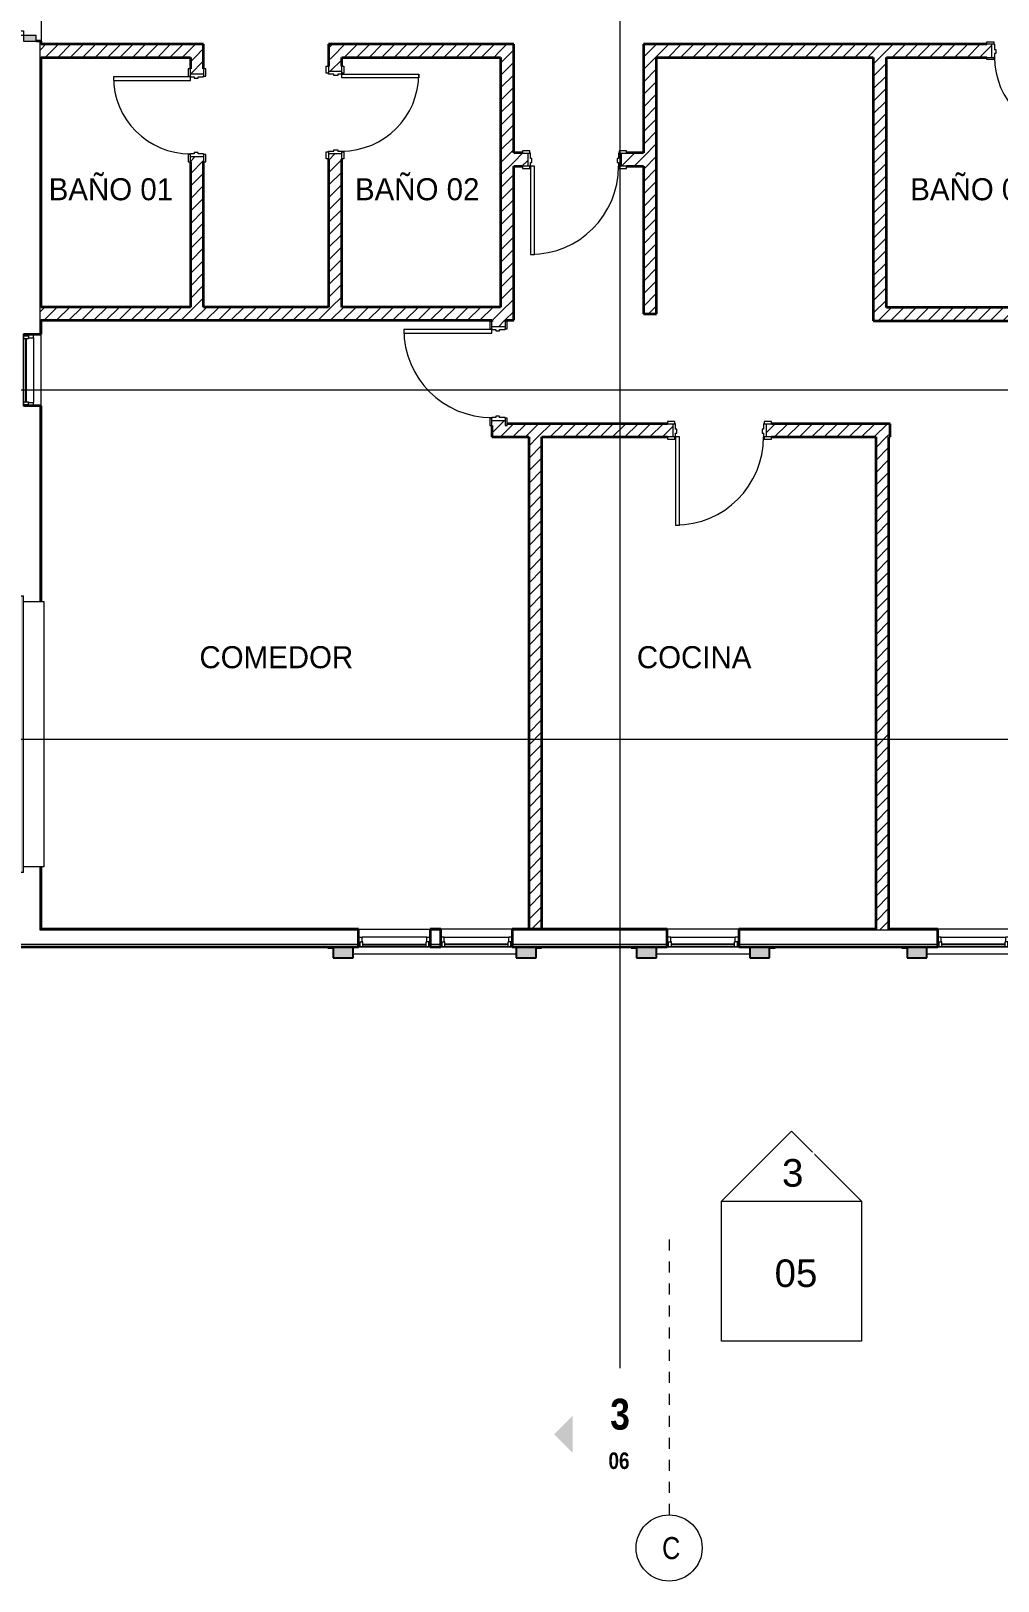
# Model space of a CAD drawing. Header units: metres. Extents: x -3 to 175, y -5 to 18.
# Drawn here: x 110.81 to 119.59, y -4.88 to 9.19 of the extents above; entities that cross this region are included whole.
import ezdxf

# ---------------------------------------------------------------- set-up
doc = ezdxf.new("R2010")
doc.units = ezdxf.units.M
doc.linetypes.add('Grid Line', pattern=[0.022225, 0.0127, -0.003175, 0.003175, -0.003175])
for name, color, linetype, lineweight in [('A-DOOR', 7, 'Continuous', 9), ('A-DOOR-FRAM', 7, 'Continuous', 18), ('A-GENM', 7, 'Continuous', 9), ('A-GLAZ', 7, 'Continuous', 9), ('A-WALL', 7, 'Continuous', 9), ('A-WALL-PATT', 7, 'Continuous', 35), ('G-ANNO-SYMB', 7, 'Continuous', 9), ('G-ANNO-TEXT', 7, 'Continuous', 9), ('I-WALL', 7, 'Continuous', 9), ('S-GRID', 7, 'Continuous', 9), ('S-GRID-IDEN', 7, 'Continuous', 9)]:
    doc.layers.add(name, color=color, linetype=linetype, lineweight=lineweight)
doc.styles.add('Arial', font='arial.ttf', dxfattribs={"height": 0.25})
doc.styles.add('Century Gothic_1', font='GOTHIC.TTF', dxfattribs={"height": 0.2})
doc.styles.add('Saira Condensed', font='SairaCondensed-Regular.ttf', dxfattribs={"height": 0.2})
doc.styles.add('Saira Condensed_B', font='', dxfattribs={"height": 0.15})
doc.styles.add('Saira Condensed_B_1', font='', dxfattribs={"height": 0.28})
doc.styles.get('Saira Condensed_B').set_extended_font_data('Saira Condensed', bold=True)
doc.styles.get('Saira Condensed_B_1').set_extended_font_data('Saira Condensed', bold=True)
pattern_1 = [(45, (110.58692, 0), (-0.05656854, 0.05656854), [])]

# ---------------------------------------------------------------- blocks, each defined once
blk = doc.blocks.new('M_Ventana Ponton - 650 x 1500 mm-2529117-N-Hab-01')
at = {"layer": 'A-GLAZ'}
for p, q in [((0.325, 0.08), (-0.325, 0.08)), ((-0.29325, 0.0089), (0.29325, 0.0089)), ((-0.325, -0.08), (0.325, -0.08)), ((0.2869, -0.08), (-0.2869, -0.08))]:
    blk.add_line(p, q, dxfattribs=at)
at = {"layer": 'A-GLAZ', "lineweight": 18}
for p, q in [((-0.29325, 0.0089), (-0.325, 0.0089)), ((-0.29325, -0.03555), (-0.29325, 0.0089)), ((0.325, 0.0089), (0.29325, 0.0089)), ((0.29325, -0.03555), (0.29325, 0.0089)), ((-0.2869, -0.08), (-0.325, -0.08)), ((-0.3123, -0.08), (-0.3123, -0.03555)), ((-0.3123, -0.03555), (-0.29325, -0.03555)), ((-0.2869, -0.03555), (-0.29325, -0.03555)), ((-0.2869, -0.08), (-0.2869, -0.03555)), ((0.2869, -0.03555), (0.29325, -0.03555)), ((0.2869, -0.08), (0.2869, -0.03555)), ((0.325, -0.08), (0.2869, -0.08)), ((0.3123, -0.03555), (0.29325, -0.03555)), ((0.3123, -0.08), (0.3123, -0.03555))]:
    blk.add_line(p, q, dxfattribs=at)
at = {"layer": 'A-GLAZ', "lineweight": 25}
blk.add_line((0.2869, -0.057775), (-0.2869, -0.057775), dxfattribs=at)
blk = doc.blocks.new('M_Ventana Ponton - 650 x 1500 mm-2528099-N-Hab-01')
at = {"layer": 'A-GLAZ'}
for p, q in [((-0.325, 0.08), (0.325, 0.08)), ((0.2869, 0.08), (-0.2869, 0.08)), ((0.325, -0.08), (-0.325, -0.08)), ((-0.29325, -0.0089), (0.29325, -0.0089))]:
    blk.add_line(p, q, dxfattribs=at)
at = {"layer": 'A-GLAZ', "lineweight": 18}
for p, q in [((-0.2869, 0.08), (-0.325, 0.08)), ((-0.3123, 0.08), (-0.3123, 0.03555)), ((-0.3123, 0.03555), (-0.29325, 0.03555)), ((-0.2869, 0.03555), (-0.29325, 0.03555)), ((-0.29325, 0.03555), (-0.29325, -0.0089)), ((-0.2869, 0.08), (-0.2869, 0.03555)), ((0.2869, 0.08), (0.2869, 0.03555)), ((0.325, 0.08), (0.2869, 0.08)), ((0.2869, 0.03555), (0.29325, 0.03555)), ((0.29325, 0.03555), (0.29325, -0.0089)), ((0.3123, 0.03555), (0.29325, 0.03555)), ((0.3123, 0.08), (0.3123, 0.03555)), ((-0.29325, -0.0089), (-0.325, -0.0089)), ((0.325, -0.0089), (0.29325, -0.0089))]:
    blk.add_line(p, q, dxfattribs=at)
at = {"layer": 'A-GLAZ', "lineweight": 25}
blk.add_line((0.2869, 0.057775), (-0.2869, 0.057775), dxfattribs=at)
blk = doc.blocks.new('M_Marco Ventanas Fachada Ext - M_Marco Ventanas Fachada Ext-V193-N-Hab-01')
at = {"layer": 'A-GENM', "true_color": 0xc0c0c0}
h = blk.add_hatch(color=9, dxfattribs=at)
h.paths.add_polyline_path([(6.928, 0.866), (6.978, 0.866), (6.978, 0.874), (6.928, 0.874)])
h.paths.add_polyline_path([(5.72, 0.866), (5.72, 0.874), (5.67, 0.874), (5.67, 0.866), (5.689, 0.866)])
h = blk.add_hatch(color=9, dxfattribs=at)
h.paths.add_polyline_path([(5.9, 0.774), (5.9, 0.874), (5.72, 0.874), (5.72, 0.774)])
h.paths.add_polyline_path([(6.748, 0.774), (6.928, 0.774), (6.928, 0.874), (6.748, 0.874)])
at = {"layer": 'A-GENM', "lineweight": 25}
for p, q in [((5.72, 0.874), (5.67, 0.874)), ((5.67, 0.874), (5.67, 0.866)), ((5.67, 0.866), (5.72, 0.866)), ((5.72, 0.874), (5.72, 0.774)), ((5.9, 0.874), (5.72, 0.874)), ((5.72, 0.866), (5.72, 0.874)), ((5.9, 0.774), (5.9, 0.874)), ((6.928, 0.874), (6.748, 0.874)), ((6.748, 0.874), (6.748, 0.774)), ((6.928, 0.774), (6.928, 0.874)), ((6.978, 0.874), (6.928, 0.874)), ((6.928, 0.874), (6.928, 0.866)), ((6.928, 0.866), (6.978, 0.866)), ((6.978, 0.866), (6.978, 0.874)), ((5.72, 0.774), (5.9, 0.774)), ((6.748, 0.774), (6.928, 0.774))]:
    blk.add_line(p, q, dxfattribs=at)
at = {"layer": 'A-GENM'}
blk.add_line((6.748, 0.806), (5.9, 0.806), dxfattribs=at)
blk = doc.blocks.new('M_Marco Ventanas Fachada Ext-3 - M_Marco Ventanas Fachada Ext-3-2583623-N-Hab-01')
at = {"layer": 'A-GENM', "true_color": 0xc0c0c0}
h = blk.add_hatch(color=9, dxfattribs=at)
h.paths.add_polyline_path([(4.857, 0.866), (4.857, 0.874), (4.807, 0.874), (4.807, 0.866)])
h.paths.add_polyline_path([(2.916, 0.866), (2.966, 0.866), (2.966, 0.874), (2.916, 0.874)])
h = blk.add_hatch(color=9, dxfattribs=at)
h.paths.add_polyline_path([(3.146, 0.774), (3.146, 0.874), (2.966, 0.874), (2.966, 0.774), (2.994, 0.774)])
h.paths.add_polyline_path([(4.807, 0.774), (4.807, 0.874), (4.627, 0.874), (4.627, 0.774), (4.79, 0.774)])
at = {"layer": 'A-GENM', "lineweight": 25}
for p, q in [((2.966, 0.874), (2.916, 0.874)), ((2.916, 0.874), (2.916, 0.866)), ((2.916, 0.866), (2.966, 0.866)), ((2.966, 0.874), (2.966, 0.774)), ((3.146, 0.874), (2.966, 0.874)), ((2.966, 0.866), (2.966, 0.874)), ((3.146, 0.774), (3.146, 0.874)), ((4.807, 0.874), (4.627, 0.874)), ((4.627, 0.874), (4.627, 0.774)), ((4.807, 0.774), (4.807, 0.874)), ((4.857, 0.874), (4.807, 0.874)), ((4.807, 0.874), (4.807, 0.866)), ((4.807, 0.866), (4.857, 0.866)), ((4.857, 0.866), (4.857, 0.874)), ((2.966, 0.774), (3.146, 0.774)), ((4.627, 0.774), (4.807, 0.774))]:
    blk.add_line(p, q, dxfattribs=at)
at = {"layer": 'A-GENM'}
blk.add_line((4.627, 0.806), (3.146, 0.806), dxfattribs=at)
blk = doc.blocks.new('M_Ventana Fachada ponton - M_Ventana Fachada ponton-2570500-N-Hab-01')
at = {"layer": 'A-GLAZ', "true_color": 0x474958}
blk.add_hatch(color=251, dxfattribs=at).paths.add_polyline_path([(0.153, 1.549), (0.153, 4.059), (0.103, 4.059), (0.103, 1.549)])
at = {"layer": 'A-GLAZ'}
for p, q in [((0.103, 4.059), (0.153, 4.059)), ((0.103, 4.059), (0.103, 1.549)), ((0.153, 1.549), (0.153, 4.059)), ((0.153, 4.009), (0.338, 4.009)), ((0.338, 4.009), (0.338, 1.599)), ((0.153, 1.549), (0.103, 1.549)), ((0.338, 1.599), (0.153, 1.599))]:
    blk.add_line(p, q, dxfattribs=at)
blk = doc.blocks.new('FCA_N_Puerta de alumnio_Banos - FCA_N_Puerta de aluminio_700 X 1900 mm-2586110-N-Hab-01')
at = {"layer": 'A-DOOR', "true_color": 0xc0c0c0}
h = blk.add_hatch(color=9, dxfattribs=at)
h.paths.add_polyline_path([(-0.4008, -0.0343), (-0.35, -0.0343), (-0.35, 0.08), (-0.4008, 0.08)])
h.paths.add_polyline_path([(0.35, 0.08), (0.35, -0.0343), (0.4008, -0.0343), (0.4008, 0.08)])
at = {"layer": 'A-DOOR', "lineweight": 18}
for p, q in [((-0.35, 0.78), (-0.30555, 0.78)), ((-0.35, 0.08), (-0.35, 0.78)), ((-0.30555, 0.78), (-0.30555, 0.08)), ((-0.30555, 0.08), (-0.35, 0.08))]:
    blk.add_line(p, q, dxfattribs=at)
at = {"layer": 'A-DOOR'}
blk.add_arc((-0.35, 0.08), 0.7, 360, 90, dxfattribs=at)
at = {"layer": 'A-DOOR-FRAM'}
for p, q in [((-0.35, 0.08), (-0.4008, 0.08)), ((-0.4008, 0.08), (-0.4008, -0.0343)), ((-0.35, -0.0343), (-0.35, 0.08)), ((0.4008, 0.08), (0.35, 0.08)), ((0.35, 0.08), (0.35, -0.0343)), ((0.4008, -0.0343), (0.4008, 0.08)), ((-0.4008, -0.0343), (-0.35, -0.0343)), ((0.35, -0.0343), (0.4008, -0.0343))]:
    blk.add_line(p, q, dxfattribs=at)
blk = doc.blocks.new('M_Marco Ventanas Fachada Ext - M_Marco Ventanas Fachada Ext-V221-N-Hab-01')
at = {"layer": 'A-GENM', "true_color": 0xc0c0c0}
h = blk.add_hatch(color=9, dxfattribs=at)
h.paths.add_polyline_path([(8.178, 0.866), (8.178, 0.874), (8.128, 0.874), (8.128, 0.866)])
h.paths.add_polyline_path([(9.436, 0.866), (9.436, 0.874), (9.386, 0.874), (9.386, 0.866)])
h = blk.add_hatch(color=9, dxfattribs=at)
h.paths.add_polyline_path([(8.358, 0.774), (8.358, 0.874), (8.178, 0.874), (8.178, 0.774)])
h.paths.add_polyline_path([(9.206, 0.774), (9.386, 0.774), (9.386, 0.874), (9.206, 0.874)])
at = {"layer": 'A-GENM', "lineweight": 25}
for p, q in [((8.178, 0.874), (8.128, 0.874)), ((8.128, 0.874), (8.128, 0.866)), ((8.128, 0.866), (8.178, 0.866)), ((8.178, 0.874), (8.178, 0.774)), ((8.358, 0.874), (8.178, 0.874)), ((8.178, 0.866), (8.178, 0.874)), ((8.358, 0.774), (8.358, 0.874)), ((9.386, 0.874), (9.206, 0.874)), ((9.206, 0.874), (9.206, 0.774)), ((9.386, 0.774), (9.386, 0.874)), ((9.436, 0.874), (9.386, 0.874)), ((9.386, 0.874), (9.386, 0.866)), ((9.386, 0.866), (9.436, 0.866)), ((9.436, 0.866), (9.436, 0.874)), ((8.178, 0.774), (8.358, 0.774)), ((9.206, 0.774), (9.386, 0.774))]:
    blk.add_line(p, q, dxfattribs=at)
at = {"layer": 'A-GENM'}
blk.add_line((9.206, 0.806), (8.358, 0.806), dxfattribs=at)
blk = doc.blocks.new('M_Door-Interior-Single-Flush_Panel-Wood - 700 x 2100mm-3151575-N-Hab-01')
at = {"layer": 'A-DOOR', "lineweight": 18}
for p, q in [((0.35, 0.756825), (0.315, 0.756825)), ((0.315, 0.756825), (0.315, 0.056825)), ((0.35, 0.056825), (0.35, 0.756825)), ((0.315, 0.056825), (0.35, 0.056825))]:
    blk.add_line(p, q, dxfattribs=at)
at = {"layer": 'A-DOOR'}
for p, q in [((-0.35635, 0.076825), (-0.42135, 0.076825)), ((-0.42135, 0.076825), (-0.42135, 0.056825)), ((-0.42135, 0.056825), (-0.35635, 0.056825)), ((-0.35635, 0.056825), (-0.35635, 0.076825)), ((0.42135, 0.076825), (0.35635, 0.076825)), ((0.35635, 0.076825), (0.35635, 0.056825)), ((0.35635, 0.056825), (0.42135, 0.056825)), ((0.42135, 0.056825), (0.42135, 0.076825)), ((-0.35635, -0.063175), (-0.42135, -0.063175)), ((-0.42135, -0.063175), (-0.42135, -0.083175)), ((-0.42135, -0.083175), (-0.35635, -0.083175)), ((-0.35635, -0.083175), (-0.35635, -0.063175)), ((0.42135, -0.063175), (0.35635, -0.063175)), ((0.35635, -0.063175), (0.35635, -0.083175)), ((0.35635, -0.083175), (0.42135, -0.083175)), ((0.42135, -0.083175), (0.42135, -0.063175))]:
    blk.add_line(p, q, dxfattribs=at)
blk.add_arc((0.35, 0.056825), 0.7, 90, 180, dxfattribs=at)
at = {"layer": 'A-DOOR-FRAM'}
for p, q in [((-0.375, 0.056825), (-0.375, -0.063175)), ((-0.35, 0.056825), (-0.35635, 0.056825)), ((-0.35, 0.021825), (-0.35, 0.056825)), ((-0.3373, 0.021825), (-0.35, 0.021825)), ((-0.3373, -0.0131), (-0.3373, 0.021825)), ((0.35, 0.021825), (0.3373, 0.021825)), ((0.3373, 0.021825), (0.3373, -0.0131)), ((0.35, 0.056825), (0.35, 0.021825)), ((0.35635, 0.056825), (0.35, 0.056825)), ((0.375, -0.063175), (0.375, 0.056825)), ((-0.35635, -0.063175), (-0.35, -0.063175)), ((-0.35, -0.063175), (-0.35, -0.0131)), ((-0.35, -0.0131), (-0.3373, -0.0131)), ((0.3373, -0.0131), (0.35, -0.0131)), ((0.35, -0.0131), (0.35, -0.063175)), ((0.35, -0.063175), (0.35635, -0.063175))]:
    blk.add_line(p, q, dxfattribs=at)
blk = doc.blocks.new('M_Door-Interior-Single-Flush_Panel-Wood - 700 x 2100mm-3152536-N-Hab-01')
at = {"layer": 'A-DOOR'}
for p, q in [((-0.42135, 0.083175), (-0.35635, 0.083175)), ((-0.42135, 0.063175), (-0.42135, 0.083175)), ((-0.35635, 0.063175), (-0.42135, 0.063175)), ((-0.35635, 0.083175), (-0.35635, 0.063175)), ((0.35635, 0.083175), (0.42135, 0.083175)), ((0.35635, 0.063175), (0.35635, 0.083175)), ((0.42135, 0.063175), (0.35635, 0.063175)), ((0.42135, 0.083175), (0.42135, 0.063175)), ((-0.42135, -0.056825), (-0.35635, -0.056825)), ((-0.42135, -0.076825), (-0.42135, -0.056825)), ((-0.35635, -0.076825), (-0.42135, -0.076825)), ((-0.35635, -0.056825), (-0.35635, -0.076825)), ((0.35635, -0.056825), (0.42135, -0.056825)), ((0.35635, -0.076825), (0.35635, -0.056825)), ((0.42135, -0.076825), (0.35635, -0.076825)), ((0.42135, -0.056825), (0.42135, -0.076825))]:
    blk.add_line(p, q, dxfattribs=at)
at = {"layer": 'A-DOOR', "lineweight": 18}
for p, q in [((0.315, -0.056825), (0.35, -0.056825)), ((0.315, -0.756825), (0.315, -0.056825)), ((0.35, -0.056825), (0.35, -0.756825)), ((0.35, -0.756825), (0.315, -0.756825))]:
    blk.add_line(p, q, dxfattribs=at)
at = {"layer": 'A-DOOR'}
blk.add_arc((0.35, -0.056825), 0.7, 180, 270, dxfattribs=at)
at = {"layer": 'A-DOOR-FRAM'}
for p, q in [((-0.375, -0.056825), (-0.375, 0.063175)), ((-0.35635, 0.063175), (-0.35, 0.063175)), ((-0.35, 0.063175), (-0.35, 0.0131)), ((-0.35, 0.0131), (-0.3373, 0.0131)), ((-0.3373, 0.0131), (-0.3373, -0.021825)), ((0.3373, 0.0131), (0.35, 0.0131)), ((0.3373, -0.021825), (0.3373, 0.0131)), ((0.35, 0.063175), (0.35635, 0.063175)), ((0.35, 0.0131), (0.35, 0.063175)), ((0.375, 0.063175), (0.375, -0.056825)), ((-0.35, -0.056825), (-0.35635, -0.056825)), ((-0.35, -0.021825), (-0.35, -0.056825)), ((-0.3373, -0.021825), (-0.35, -0.021825)), ((0.35, -0.021825), (0.3373, -0.021825)), ((0.35, -0.056825), (0.35, -0.021825)), ((0.35635, -0.056825), (0.35, -0.056825))]:
    blk.add_line(p, q, dxfattribs=at)
blk = doc.blocks.new('M_Door-Interior-Single-Flush_Panel-Wood - 800 x 2100mm-3153382-N-Hab-01')
at = {"layer": 'A-DOOR', "lineweight": 18}
for p, q in [((0.4, 0.856825), (0.365, 0.856825)), ((0.365, 0.856825), (0.365, 0.056825)), ((0.4, 0.056825), (0.4, 0.856825)), ((0.365, 0.056825), (0.4, 0.056825))]:
    blk.add_line(p, q, dxfattribs=at)
at = {"layer": 'A-DOOR'}
for p, q in [((-0.40635, 0.076825), (-0.47135, 0.076825)), ((-0.47135, 0.076825), (-0.47135, 0.056825)), ((-0.47135, 0.056825), (-0.40635, 0.056825)), ((-0.40635, 0.056825), (-0.40635, 0.076825)), ((0.47135, 0.076825), (0.40635, 0.076825)), ((0.40635, 0.076825), (0.40635, 0.056825)), ((0.40635, 0.056825), (0.47135, 0.056825)), ((0.47135, 0.056825), (0.47135, 0.076825)), ((-0.40635, -0.063175), (-0.47135, -0.063175)), ((-0.47135, -0.063175), (-0.47135, -0.083175)), ((-0.47135, -0.083175), (-0.40635, -0.083175)), ((-0.40635, -0.083175), (-0.40635, -0.063175)), ((0.47135, -0.063175), (0.40635, -0.063175)), ((0.40635, -0.063175), (0.40635, -0.083175)), ((0.40635, -0.083175), (0.47135, -0.083175)), ((0.47135, -0.083175), (0.47135, -0.063175))]:
    blk.add_line(p, q, dxfattribs=at)
blk.add_arc((0.4, 0.056825), 0.8, 90, 180, dxfattribs=at)
at = {"layer": 'A-DOOR-FRAM'}
for p, q in [((-0.425, 0.056825), (-0.425, -0.063175)), ((-0.4, 0.056825), (-0.40635, 0.056825)), ((-0.4, 0.021825), (-0.4, 0.056825)), ((-0.3873, 0.021825), (-0.4, 0.021825)), ((-0.3873, -0.0131), (-0.3873, 0.021825)), ((0.4, 0.021825), (0.3873, 0.021825)), ((0.3873, 0.021825), (0.3873, -0.0131)), ((0.4, 0.056825), (0.4, 0.021825)), ((0.40635, 0.056825), (0.4, 0.056825)), ((0.425, -0.063175), (0.425, 0.056825)), ((-0.40635, -0.063175), (-0.4, -0.063175)), ((-0.4, -0.063175), (-0.4, -0.0131)), ((-0.4, -0.0131), (-0.3873, -0.0131)), ((0.3873, -0.0131), (0.4, -0.0131)), ((0.4, -0.0131), (0.4, -0.063175)), ((0.4, -0.063175), (0.40635, -0.063175))]:
    blk.add_line(p, q, dxfattribs=at)
blk = doc.blocks.new('Grid - 3mm-1144979-N-Hab-01')
at = {"layer": 'S-GRID-IDEN', "color": 253, "true_color": 0xaaaaaa}
blk.add_circle((0, 0), 0.003, dxfattribs=at)
blk = doc.blocks.new('Elevation - Detail Number-1115207-N-Hab-01')
at = {"layer": 'G-ANNO-SYMB'}
for p, q in [((-0.00635, -0.00635), (-0.00635, 0.00635)), ((-0.00635, 0.00635), (0.00635, 0.00635)), ((0.00635, 0.00635), (0.00635, -0.00635)), ((0.00635, -0.00635), (-0.00635, -0.00635))]:
    blk.add_line(p, q, dxfattribs=at)
blk = doc.blocks.new('Elevation - Detail Number-1115155-N-Hab-01')
at = {"layer": 'G-ANNO-SYMB'}
for p, q in [((0, 0.00635), (-0.00635, 0)), ((0.00635, 0), (0, 0.00635)), ((-0.00635, 0), (0.00635, 0))]:
    blk.add_line(p, q, dxfattribs=at)
blk = doc.blocks.new('Section - Símbolo_Detalle_Plano-1146154-N-Hab-01')
at = {"layer": 'G-ANNO-SYMB', "true_color": 0x808080}
blk.add_hatch(color=8, dxfattribs=at).paths.add_polyline_path([(-0.0043, 0.0043), (-0.0077, 0.0043), (-0.006, 0.006)])

msp = doc.modelspace()

# ---------------------------------------------------------------- hatches: boundary and pattern name
at = {"layer": 'A-WALL-PATT', "lineweight": 9}
h = msp.add_hatch(dxfattribs=at)
h.set_pattern_fill('FP_3', color=256, style=0, pattern_type=2)
h.set_pattern_definition(pattern_1)
h.paths.add_polyline_path([(111.784, 8.948), (112.375, 8.948), (112.375, 9.068), (110.89, 9.068), (110.89, 8.948), (110.9, 8.948)])
h = msp.add_hatch(dxfattribs=at)
h.set_pattern_fill('FP_3', color=256, style=0, pattern_type=2)
h.set_pattern_definition(pattern_1)
h.paths.add_polyline_path([(115.071, 8.948), (115.071, 9.068), (113.509, 9.068), (113.509, 8.948), (113.629, 8.948)])
h = msp.add_hatch(dxfattribs=at)
h.set_pattern_fill('FP_3', color=256, style=0, pattern_type=2)
h.set_pattern_definition(pattern_1)
h.paths.add_polyline_path([(115.113, 6.561), (115.191, 6.561), (115.191, 9.068), (115.071, 9.068), (115.071, 6.561)])
h = msp.add_hatch(dxfattribs=at)
h.set_pattern_fill('FP_3', color=256, style=0, pattern_type=2)
h.set_pattern_definition(pattern_1)
h.paths.add_polyline_path([(116.489, 6.621), (116.489, 9.068), (116.369, 9.068), (116.369, 6.621)])
h = msp.add_hatch(dxfattribs=at)
h.set_pattern_fill('FP_3', color=256, style=0, pattern_type=2)
h.set_pattern_definition(pattern_1)
h.paths.add_polyline_path([(122.354, 8.948), (122.354, 9.029), (122.405, 9.029), (122.405, 8.948), (123.105, 8.948), (123.105, 9.029), (123.156, 9.029), (123.156, 8.948), (123.328, 8.948), (123.328, 9.068), (121.359, 9.068), (121.359, 8.948), (121.406, 8.948)])
h.paths.add_polyline_path([(120.563, 8.948), (120.609, 8.948), (120.609, 9.068), (120.284, 9.068), (120.284, 8.948), (120.331, 8.948)])
h.paths.add_polyline_path([(119.534, 8.948), (119.534, 9.068), (116.489, 9.068), (116.489, 8.948), (119.488, 8.948)])
h = msp.add_hatch(dxfattribs=at)
h.set_pattern_fill('FP_3', color=256, style=0, pattern_type=2)
h.set_pattern_definition(pattern_1)
h.paths.add_polyline_path([(112.255, 6.681), (112.375, 6.681), (112.375, 8.047), (112.255, 8.047), (112.255, 8)])
h.paths.add_polyline_path([(112.375, 8.797), (112.375, 8.948), (112.255, 8.948), (112.255, 8.797), (112.325, 8.797)])
h = msp.add_hatch(dxfattribs=at)
h.set_pattern_fill('FP_3', color=256, style=0, pattern_type=2)
h.set_pattern_definition(pattern_1)
h.paths.add_polyline_path([(113.581, 6.681), (113.629, 6.681), (113.629, 8.072), (113.509, 8.072), (113.509, 6.681)])
h.paths.add_polyline_path([(113.594, 8.822), (113.629, 8.822), (113.629, 8.948), (113.509, 8.948), (113.509, 8.822), (113.581, 8.822)])
h = msp.add_hatch(dxfattribs=at)
h.set_pattern_fill('FP_3', color=256, style=0, pattern_type=2)
h.set_pattern_definition(pattern_1)
h.paths.add_polyline_path([(118.576, 6.557), (118.576, 8.948), (118.456, 8.948), (118.456, 6.557)])
h = msp.add_hatch(dxfattribs=at)
h.set_pattern_fill('FP_3', color=256, style=0, pattern_type=2)
h.set_pattern_definition(pattern_1)
h.paths.add_polyline_path([(116.215, 7.96), (116.369, 7.96), (116.369, 8.08), (116.169, 8.08), (116.169, 7.96)])
h.paths.add_polyline_path([(115.319, 7.96), (115.319, 8.08), (115.191, 8.08), (115.191, 7.96), (115.272, 7.96)])
h = msp.add_hatch(dxfattribs=at)
h.set_pattern_fill('FP_3', color=256, style=0, pattern_type=2)
h.set_pattern_definition(pattern_1)
h.paths.add_polyline_path([(115.071, 6.561), (115.071, 6.681), (110.89, 6.681), (110.89, 6.561), (114.993, 6.561)])
h = msp.add_hatch(dxfattribs=at)
h.set_pattern_fill('FP_3', color=256, style=0, pattern_type=2)
h.set_pattern_definition(pattern_1)
h.paths.add_polyline_path([(122.18, 6.557), (122.18, 6.677), (118.576, 6.677), (118.576, 6.557), (122.17, 6.557)])
h = msp.add_hatch(dxfattribs=at)
h.set_pattern_fill('FP_3', color=256, style=0, pattern_type=2)
h.set_pattern_definition(pattern_1)
h.paths.add_polyline_path([(114.993, 5.502), (115.113, 5.502), (115.113, 5.653), (114.993, 5.653), (114.993, 5.606)])
h.paths.add_polyline_path([(115.113, 6.503), (115.113, 6.561), (114.993, 6.561), (114.993, 6.503), (115.063, 6.503)])
h = msp.add_hatch(dxfattribs=at)
h.set_pattern_fill('FP_3', color=256, style=0, pattern_type=2)
h.set_pattern_definition(pattern_1)
h.paths.add_polyline_path([(118.599, 5.502), (118.61, 5.502), (118.61, 5.622), (117.486, 5.622), (117.486, 5.502), (118.479, 5.502)])
h.paths.add_polyline_path([(116.589, 5.502), (116.636, 5.502), (116.636, 5.622), (115.133, 5.622), (115.133, 5.606), (115.113, 5.606), (115.113, 5.502), (115.448, 5.502)])
h = msp.add_hatch(dxfattribs=at)
h.set_pattern_fill('FP_3', color=256, style=0, pattern_type=2)
h.set_pattern_definition(pattern_1)
h.paths.add_polyline_path([(115.377, 1.037), (115.448, 1.037), (115.448, 5.502), (115.328, 5.502), (115.328, 1.037)])
h = msp.add_hatch(dxfattribs=at)
h.set_pattern_fill('FP_3', color=256, style=0, pattern_type=2)
h.set_pattern_definition(pattern_1)
h.paths.add_polyline_path([(118.599, 1.024), (118.599, 5.502), (118.479, 5.502), (118.479, 1.024)])

# ---------------------------------------------------------------- linework, layer by layer
at = {"layer": 'A-WALL'}
for p, q in [((110.89, 6.434), (110.89, 9.095)), ((110.9, 9.068), (110.89, 9.068)), ((110.9, 8.948), (110.89, 8.948)), ((110.9, 6.681), (110.89, 6.681)), ((110.9, 6.561), (110.89, 6.561)), ((110.89, 4.009), (110.89, 5.784)), ((110.89, 1.024), (110.89, 1.599)), ((113.783, 1.024), (110.89, 1.024)), ((114.528, 1.024), (114.433, 1.024)), ((116.586, 1.024), (115.178, 1.024)), ((119.042, 1.024), (117.236, 1.024)), ((118.479, 1.034), (118.479, 1.024)), ((118.599, 1.034), (118.599, 1.024)), ((113.783, 0.894), (109.433, 0.894)), ((114.528, 0.894), (114.433, 0.894)), ((116.586, 0.894), (115.178, 0.894)), ((119.042, 0.894), (117.236, 0.894))]:
    msp.add_line(p, q, dxfattribs=at)
at = {"layer": 'A-WALL', "lineweight": 35}
for p, q in [((112.375, 9.068), (110.9, 9.068)), ((112.375, 8.843), (112.375, 9.068)), ((115.191, 9.068), (113.509, 9.068)), ((113.509, 9.068), (113.509, 8.868)), ((115.191, 8.08), (115.191, 9.068)), ((116.369, 9.068), (116.369, 8.08)), ((119.488, 9.068), (116.369, 9.068)), ((110.9, 8.948), (112.255, 8.948)), ((112.255, 8.948), (112.255, 8.843)), ((113.629, 8.948), (115.071, 8.948)), ((113.629, 8.868), (113.629, 8.948)), ((115.071, 8.948), (115.071, 6.681)), ((116.489, 6.621), (116.489, 8.948)), ((116.489, 8.948), (118.456, 8.948)), ((118.456, 8.948), (118.456, 6.557)), ((118.576, 6.677), (118.576, 8.948)), ((118.576, 8.948), (119.488, 8.948)), ((113.509, 8.025), (113.509, 6.681)), ((113.629, 6.681), (113.629, 8.025)), ((115.272, 8.08), (115.191, 8.08)), ((116.369, 8.08), (116.215, 8.08)), ((112.255, 8), (112.255, 6.681)), ((112.375, 6.681), (112.375, 8)), ((115.191, 6.561), (115.191, 7.96)), ((115.191, 7.96), (115.272, 7.96)), ((116.215, 7.96), (116.369, 7.96)), ((116.369, 7.96), (116.369, 6.621)), ((112.255, 6.681), (110.9, 6.681)), ((113.509, 6.681), (112.375, 6.681)), ((115.071, 6.681), (113.629, 6.681)), ((116.369, 6.621), (116.489, 6.621)), ((122.17, 6.677), (118.576, 6.677)), ((110.9, 6.561), (114.993, 6.561)), ((114.993, 6.561), (114.993, 6.549)), ((115.113, 6.561), (115.191, 6.561)), ((115.113, 6.549), (115.113, 6.561)), ((118.456, 6.557), (122.17, 6.557)), ((114.993, 5.606), (114.993, 5.502)), ((114.993, 5.502), (115.328, 5.502)), ((116.589, 5.622), (115.133, 5.622)), ((115.328, 5.502), (115.328, 1.037)), ((115.448, 5.502), (116.589, 5.502)), ((115.448, 1.037), (115.448, 5.502)), ((118.61, 5.622), (117.532, 5.622)), ((117.532, 5.502), (118.479, 5.502)), ((118.479, 5.502), (118.479, 1.034)), ((118.599, 5.502), (118.61, 5.502)), ((118.599, 1.034), (118.599, 5.502)), ((118.61, 5.502), (118.61, 5.622)), ((115.328, 1.037), (115.448, 1.037))]:
    msp.add_line(p, q, dxfattribs=at)
at = {"layer": 'G-ANNO-SYMB', "lineweight": 18}
for p, q in [((116.158, -2.951), (116.158, 13.436)), ((104.72, 5.93), (127.038, 5.93)), ((104.72, 2.759), (129.04, 2.759))]:
    msp.add_line(p, q, dxfattribs=at)
at = {"layer": 'I-WALL'}
msp.add_line((110.9, 9.897), (110.9, 9.095), dxfattribs=at)
at = {"layer": 'I-WALL', "lineweight": 35}
for p, q in [((110.9, 9.095), (110.854, 9.095)), ((110.9, 9.068), (110.9, 9.095)), ((110.9, 6.681), (110.9, 8.948)), ((110.9, 6.434), (110.9, 6.561)), ((110.74, 6.434), (110.9, 6.434)), ((110.9, 5.784), (110.74, 5.784)), ((110.9, 4.009), (110.9, 5.784)), ((110.9, 1.034), (110.9, 1.599)), ((113.783, 1.034), (110.9, 1.034)), ((113.783, 0.874), (113.783, 1.034)), ((114.528, 1.034), (114.433, 1.034)), ((114.433, 1.034), (114.433, 0.874)), ((114.528, 0.874), (114.528, 1.034)), ((116.586, 1.034), (115.178, 1.034)), ((115.178, 1.034), (115.178, 0.874)), ((116.586, 0.874), (116.586, 1.034)), ((118.479, 1.034), (117.236, 1.034)), ((117.236, 1.034), (117.236, 0.874)), ((119.042, 1.034), (118.599, 1.034)), ((119.042, 0.874), (119.042, 1.034)), ((109.433, 0.874), (113.783, 0.874)), ((114.433, 0.874), (114.528, 0.874)), ((115.178, 0.874), (116.586, 0.874)), ((117.236, 0.874), (119.042, 0.874))]:
    msp.add_line(p, q, dxfattribs=at)
at = {"layer": 'S-GRID', "color": 254, "linetype": 'Grid Line', "true_color": 0xd4d4d4}
msp.add_line((116.603, -1.783), (116.603, -4.283), dxfattribs=at)

# ---------------------------------------------------------------- block references
at = {"layer": 'A-DOOR'}
for name, p, rotation in [('FCA_N_Puerta de alumnio_Banos - FCA_N_Puerta de aluminio_700 X 1900 mm-2586110-N-Hab-01', (110.82, 9.496), 89.99999999999955), ('M_Door-Interior-Single-Flush_Panel-Wood - 700 x 2100mm-3152536-N-Hab-01', (113.572, 8.447), 89.99999999999955), ('M_Door-Interior-Single-Flush_Panel-Wood - 700 x 2100mm-3151575-N-Hab-01', (112.312, 8.422), 89.99999999999955), ('M_Door-Interior-Single-Flush_Panel-Wood - 800 x 2100mm-3153382-N-Hab-01', (115.744, 8.016), 180), ('M_Door-Interior-Single-Flush_Panel-Wood - 800 x 2100mm-3153382-N-Hab-01', (115.05, 6.078), 89.99999999999952), ('M_Door-Interior-Single-Flush_Panel-Wood - 800 x 2100mm-3153382-N-Hab-01', (117.061, 5.559), 180)]:
    msp.add_blockref(name, p, dxfattribs=dict(at, rotation=rotation))
msp.add_blockref('M_Door-Interior-Single-Flush_Panel-Wood - 700 x 2100mm-3152536-N-Hab-01', (119.909, 9.005), dxfattribs=at)
at = {"layer": 'A-GENM'}
for name in ['M_Marco Ventanas Fachada Ext-3 - M_Marco Ventanas Fachada Ext-3-2583623-N-Hab-01', 'M_Marco Ventanas Fachada Ext - M_Marco Ventanas Fachada Ext-V193-N-Hab-01', 'M_Marco Ventanas Fachada Ext - M_Marco Ventanas Fachada Ext-V221-N-Hab-01']:
    msp.add_blockref(name, (110.587, 0), dxfattribs=at)
at = {"layer": 'A-GLAZ'}
for name, p, rotation in [('M_Ventana Ponton - 650 x 1500 mm-2529117-N-Hab-01', (110.82, 6.109), 269.9999999999995), ('M_Ventana Ponton - 650 x 1500 mm-2528099-N-Hab-01', (114.108, 0.954), 180)]:
    msp.add_blockref(name, p, dxfattribs=dict(at, rotation=rotation))
for name, p in [('M_Ventana Fachada ponton - M_Ventana Fachada ponton-2570500-N-Hab-01', (110.587, 0)), ('M_Ventana Ponton - 650 x 1500 mm-2529117-N-Hab-01', (114.853, 0.954)), ('M_Ventana Ponton - 650 x 1500 mm-2529117-N-Hab-01', (116.911, 0.954)), ('M_Ventana Ponton - 650 x 1500 mm-2529117-N-Hab-01', (119.367, 0.954))]:
    msp.add_blockref(name, p, dxfattribs=at)
at = {"layer": 'G-ANNO-SYMB', "xscale": 99.99999999999993, "yscale": 99.99999999999993, "zscale": 99.99999999999993}
for name, p in [('Elevation - Detail Number-1115155-N-Hab-01', (117.714, -1.435)), ('Elevation - Detail Number-1115207-N-Hab-01', (117.714, -2.07))]:
    msp.add_blockref(name, p, dxfattribs=at)
at = {"layer": 'G-ANNO-SYMB', "color": 8, "lineweight": 18, "true_color": 0x808080, "xscale": 99.99999999999993, "yscale": 99.99999999999993, "zscale": 99.99999999999993, "rotation": 89.99999999999972}
msp.add_blockref('Section - Símbolo_Detalle_Plano-1146154-N-Hab-01', (116.158, -2.951), dxfattribs=at)
at = {"layer": 'S-GRID-IDEN', "color": 253, "true_color": 0xaaaaaa, "xscale": 99.99999999999993, "yscale": 99.99999999999993, "zscale": 99.99999999999993, "rotation": 180}
msp.add_blockref('Grid - 3mm-1144979-N-Hab-01', (116.603, -4.583), dxfattribs=at)

# ---------------------------------------------------------------- texts
at = {"layer": 'G-ANNO-SYMB', "insert": (116.068, -3.228), "char_height": 0.28, "width": 0.21646, "attachment_point": 1, "style": 'Saira Condensed_B_1'}
msp.add_mtext('\\fSaira Condensed|b1|i0|c0|p2|;3', dxfattribs=at)
at = {"layer": 'G-ANNO-SYMB', "color": 8, "true_color": 0x808080, "insert": (116.052, -3.716), "char_height": 0.15, "width": 0.25654, "attachment_point": 1, "style": 'Saira Condensed_B', "bg_fill": 3, "box_fill_scale": 1.25, "bg_fill_color": 256, "bg_fill_true_color": 13158600, "bg_fill_transparency": 0}
msp.add_mtext('06', dxfattribs=at)
at = {"layer": 'G-ANNO-TEXT', "char_height": 0.2, "attachment_point": 1, "style": 'Century Gothic_1'}
for s, insert, width in [('BAÑO 01', (110.968, 7.851), 1.46709), ('BAÑO 02', (113.75, 7.851), 1.46709), ('BAÑO 03', (118.793, 7.851), 1.46709), ('COMEDOR', (112.337, 3.603), 1.8519), ('COCINA', (116.31, 3.603), 1.43502)]:
    msp.add_mtext(s, dxfattribs=dict(at, insert=insert, width=width))
at = {"layer": 'S-GRID-IDEN', "color": 253, "true_color": 0xaaaaaa, "insert": (116.539, -4.484), "char_height": 0.2, "width": 0.1443, "attachment_point": 1, "style": 'Saira Condensed'}
msp.add_mtext('C', dxfattribs=at)

# ---------------------------------------------------------------- next in the draw order: texts
at = {"layer": 'G-ANNO-SYMB', "char_height": 0.25, "attachment_point": 1, "style": 'Arial', "bg_fill": 3, "box_fill_scale": 1.25, "bg_fill_color": 256, "bg_fill_true_color": 13158600, "bg_fill_transparency": 0}
for s, insert, width in [('3', (117.628, -1.053), 0.23249), ('05', (117.561, -1.964), 0.46498)]:
    msp.add_mtext(s, dxfattribs=dict(at, insert=insert, width=width))

doc.saveas('drawing.dxf')
